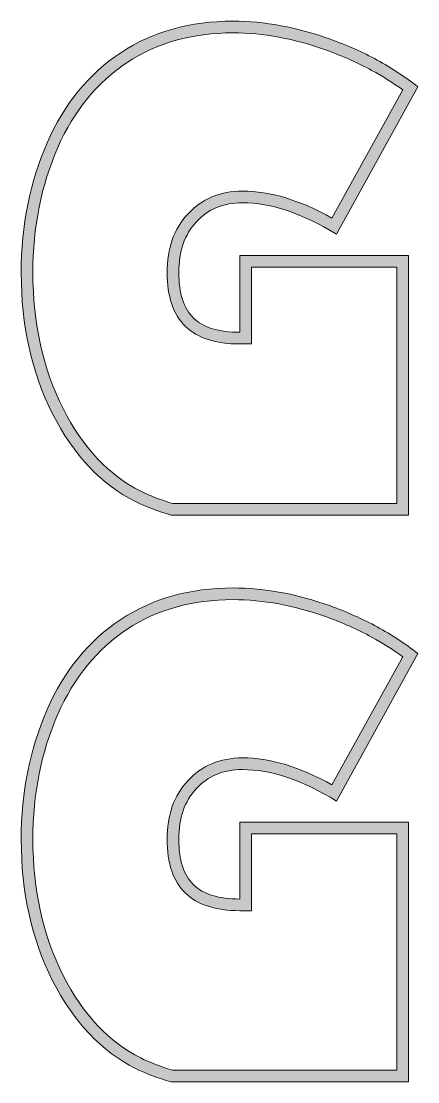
# Model space of a CAD drawing. Header units: millimetres. Extents: x 16 to 686, y -297 to -25.
# Drawn here: x 15.9 to 117.9, y -297.5 to -24.7 of the extents above; entities that cross this region are included whole.
import ezdxf

# ---------------------------------------------------------------- set-up
doc = ezdxf.new("R2010")
doc.units = ezdxf.units.MM
doc.header["$MEASUREMENT"] = 0
doc.layers.add('Layer 12', color=7, linetype='Continuous')
doc.layers.add('Layer 6', color=7, linetype='Continuous')

msp = doc.modelspace()

# ---------------------------------------------------------------- hatches: boundary and pattern name
at = {"layer": 'Layer 12'}
h = msp.add_hatch(color=2, dxfattribs=at)
h.dxf.hatch_style = 2
edge = h.paths.add_edge_path()
edge.add_spline(control_points=[(70.37, -24.71), (59.31, -24.71), (49.7, -27.41), (41.51, -32.81), (33.29, -38.21), (26.97, -45.93), (22.56, -55.95), (18.1, -66.09), (15.88, -77.22), (15.88, -89.34), (15.88, -102.95), (18.57, -115.08), (23.97, -125.71), (29.46, -136.4), (36.57, -143.92), (45.31, -148.27), (48.06, -149.64), (51.09, -150.77), (54.34, -151.71), (54.34, -151.71), (115.54, -151.71), (115.54, -151.71), (115.54, -151.71), (115.54, -84.96), (115.54, -84.96), (115.54, -84.96), (72.1, -84.96), (72.1, -84.96), (72.1, -84.96), (72.1, -104.72), (72.1, -104.72), (66.7, -104.72), (62.74, -103.49), (60.21, -101.04), (57.68, -98.59), (56.42, -94.69), (56.42, -89.34), (56.42, -83.89), (57.92, -79.56), (60.92, -76.37), (63.92, -73.06), (67.88, -71.41), (72.81, -71.41), (80.17, -71.41), (88.23, -74.11), (96.97, -79.51), (96.97, -79.51), (117.92, -41.57), (117.92, -41.57), (114.7, -39.04), (111.22, -36.75), (107.47, -34.71), (103.73, -32.67), (99.71, -30.88), (95.43, -29.34), (86.82, -26.26), (78.46, -24.71), (70.37, -24.71), (70.37, -24.71), (70.37, -24.71), (70.37, -24.71)], knot_values=[0, 0, 0, 0, 1, 1, 1, 2, 2, 2, 3, 3, 3, 4, 4, 4, 5, 5, 5, 6, 6, 6, 7, 7, 7, 8, 8, 8, 9, 9, 9, 10, 10, 10, 11, 11, 11, 12, 12, 12, 13, 13, 13, 14, 14, 14, 15, 15, 15, 16, 16, 16, 17, 17, 17, 18, 18, 18, 19, 19, 19, 20, 20, 20, 20], degree=3, periodic=1)
edge = h.paths.add_edge_path()
edge.add_spline(control_points=[(70.37, -27.71), (78.08, -27.71), (86.17, -29.21), (94.41, -32.16), (98.52, -33.64), (102.44, -35.39), (106.04, -37.35), (108.85, -38.88), (111.53, -40.57), (114.04, -42.39), (114.04, -42.39), (95.83, -75.35), (95.83, -75.35), (87.66, -70.74), (79.92, -68.41), (72.81, -68.41), (67.03, -68.41), (62.29, -70.4), (58.71, -74.33), (55.2, -78.09), (53.42, -83.14), (53.42, -89.34), (53.42, -95.51), (55, -100.17), (58.12, -103.19), (61.22, -106.19), (65.92, -107.72), (72.1, -107.72), (72.1, -107.72), (75.1, -107.72), (75.1, -107.72), (75.1, -107.72), (75.1, -104.72), (75.1, -104.72), (75.1, -104.72), (75.1, -87.96), (75.1, -87.96), (75.1, -87.96), (112.54, -87.96), (112.54, -87.96), (112.54, -87.96), (112.54, -148.71), (112.54, -148.71), (112.54, -148.71), (54.77, -148.71), (54.77, -148.71), (51.73, -147.81), (49, -146.76), (46.64, -145.59), (38.53, -141.55), (31.8, -134.4), (26.65, -124.35), (21.49, -114.19), (18.88, -102.42), (18.88, -89.34), (18.88, -77.7), (21.04, -66.87), (25.3, -57.16), (29.46, -47.72), (35.47, -40.37), (43.17, -35.32), (50.81, -30.27), (59.96, -27.71), (70.37, -27.71)], knot_values=[0, 0, 0, 0, 0.352778, 0.352778, 0.352778, 0.705556, 0.705556, 0.705556, 1.058333, 1.058333, 1.058333, 1.411111, 1.411111, 1.411111, 1.763889, 1.763889, 1.763889, 2.116667, 2.116667, 2.116667, 2.469444, 2.469444, 2.469444, 2.822222, 2.822222, 2.822222, 3.175, 3.175, 3.175, 3.527778, 3.527778, 3.527778, 3.880556, 3.880556, 3.880556, 4.233333, 4.233333, 4.233333, 4.586111, 4.586111, 4.586111, 4.938889, 4.938889, 4.938889, 5.291667, 5.291667, 5.291667, 5.644444, 5.644444, 5.644444, 5.997222, 5.997222, 5.997222, 6.35, 6.35, 6.35, 6.702778, 6.702778, 6.702778, 7.055556, 7.055556, 7.055556, 7.408333, 7.408333, 7.408333, 7.408333], degree=3, periodic=0)
edge.add_line((70.37, -27.71), (70.37, -27.71))
at = {"layer": 'Layer 6'}
h = msp.add_hatch(color=2, dxfattribs=at)
h.dxf.hatch_style = 2
edge = h.paths.add_edge_path()
edge.add_spline(control_points=[(70.37, -170.47), (59.31, -170.47), (49.7, -173.17), (41.51, -178.57), (33.29, -183.97), (26.97, -191.68), (22.56, -201.71), (18.1, -211.85), (15.88, -222.98), (15.88, -235.1), (15.88, -248.71), (18.57, -260.83), (23.97, -271.47), (29.46, -282.16), (36.57, -289.68), (45.31, -294.03), (48.06, -295.4), (51.09, -296.53), (54.34, -297.47), (54.34, -297.47), (115.54, -297.47), (115.54, -297.47), (115.54, -297.47), (115.54, -230.72), (115.54, -230.72), (115.54, -230.72), (72.1, -230.72), (72.1, -230.72), (72.1, -230.72), (72.1, -250.47), (72.1, -250.47), (66.7, -250.47), (62.74, -249.25), (60.21, -246.8), (57.68, -244.35), (56.42, -240.45), (56.42, -235.1), (56.42, -229.65), (57.92, -225.32), (60.92, -222.13), (63.92, -218.82), (67.88, -217.17), (72.81, -217.17), (80.17, -217.17), (88.23, -219.87), (96.97, -225.27), (96.97, -225.27), (117.92, -187.33), (117.92, -187.33), (114.7, -184.8), (111.22, -182.51), (107.47, -180.47), (103.73, -178.43), (99.71, -176.64), (95.43, -175.1), (86.82, -172.01), (78.46, -170.47), (70.37, -170.47), (70.37, -170.47), (70.37, -170.47), (70.37, -170.47)], knot_values=[0, 0, 0, 0, 1, 1, 1, 2, 2, 2, 3, 3, 3, 4, 4, 4, 5, 5, 5, 6, 6, 6, 7, 7, 7, 8, 8, 8, 9, 9, 9, 10, 10, 10, 11, 11, 11, 12, 12, 12, 13, 13, 13, 14, 14, 14, 15, 15, 15, 16, 16, 16, 17, 17, 17, 18, 18, 18, 19, 19, 19, 20, 20, 20, 20], degree=3, periodic=1)
edge = h.paths.add_edge_path()
edge.add_spline(control_points=[(70.37, -173.47), (78.08, -173.47), (86.17, -174.97), (94.41, -177.92), (98.52, -179.4), (102.44, -181.15), (106.04, -183.11), (108.85, -184.64), (111.53, -186.33), (114.04, -188.15), (114.04, -188.15), (95.83, -221.11), (95.83, -221.11), (87.66, -216.5), (79.92, -214.17), (72.81, -214.17), (67.03, -214.17), (62.29, -216.16), (58.71, -220.09), (55.2, -223.84), (53.42, -228.89), (53.42, -235.1), (53.42, -241.27), (55, -245.93), (58.12, -248.95), (61.22, -251.95), (65.92, -253.47), (72.1, -253.47), (72.1, -253.47), (75.1, -253.47), (75.1, -253.47), (75.1, -253.47), (75.1, -250.47), (75.1, -250.47), (75.1, -250.47), (75.1, -233.72), (75.1, -233.72), (75.1, -233.72), (112.54, -233.72), (112.54, -233.72), (112.54, -233.72), (112.54, -294.47), (112.54, -294.47), (112.54, -294.47), (54.77, -294.47), (54.77, -294.47), (51.73, -293.57), (49, -292.52), (46.64, -291.35), (38.53, -287.31), (31.8, -280.16), (26.65, -270.11), (21.49, -259.95), (18.88, -248.17), (18.88, -235.1), (18.88, -223.45), (21.04, -212.63), (25.3, -202.92), (29.46, -193.48), (35.47, -186.13), (43.17, -181.07), (50.81, -176.03), (59.96, -173.47), (70.37, -173.47)], knot_values=[0, 0, 0, 0, 0.352778, 0.352778, 0.352778, 0.705556, 0.705556, 0.705556, 1.058333, 1.058333, 1.058333, 1.411111, 1.411111, 1.411111, 1.763889, 1.763889, 1.763889, 2.116667, 2.116667, 2.116667, 2.469444, 2.469444, 2.469444, 2.822222, 2.822222, 2.822222, 3.175, 3.175, 3.175, 3.527778, 3.527778, 3.527778, 3.880556, 3.880556, 3.880556, 4.233333, 4.233333, 4.233333, 4.586111, 4.586111, 4.586111, 4.938889, 4.938889, 4.938889, 5.291667, 5.291667, 5.291667, 5.644444, 5.644444, 5.644444, 5.997222, 5.997222, 5.997222, 6.35, 6.35, 6.35, 6.702778, 6.702778, 6.702778, 7.055556, 7.055556, 7.055556, 7.408333, 7.408333, 7.408333, 7.408333], degree=3, periodic=0)
edge.add_line((70.37, -173.47), (70.37, -173.47))

# ---------------------------------------------------------------- linework, layer by layer
at = {"layer": 'Layer 12', "lineweight": 0}
for points, knots in [([(70.37, -24.71), (59.31, -24.71), (49.7, -27.41), (41.51, -32.81), (33.29, -38.21), (26.97, -45.93), (22.56, -55.95), (18.1, -66.09), (15.88, -77.22), (15.88, -89.34), (15.88, -102.95), (18.57, -115.08), (23.97, -125.71), (29.46, -136.4), (36.57, -143.92), (45.31, -148.27), (48.06, -149.64), (51.09, -150.77), (54.34, -151.71), (54.34, -151.71), (115.54, -151.71), (115.54, -151.71), (115.54, -151.71), (115.54, -84.96), (115.54, -84.96), (115.54, -84.96), (72.1, -84.96), (72.1, -84.96), (72.1, -84.96), (72.1, -104.72), (72.1, -104.72), (66.7, -104.72), (62.74, -103.49), (60.21, -101.04), (57.68, -98.59), (56.42, -94.69), (56.42, -89.34), (56.42, -83.89), (57.92, -79.56), (60.92, -76.37), (63.92, -73.06), (67.88, -71.41), (72.81, -71.41), (80.17, -71.41), (88.23, -74.11), (96.97, -79.51), (96.97, -79.51), (117.92, -41.57), (117.92, -41.57), (114.7, -39.04), (111.22, -36.75), (107.47, -34.71), (103.73, -32.67), (99.71, -30.88), (95.43, -29.34), (86.82, -26.26), (78.46, -24.71), (70.37, -24.71), (70.37, -24.71), (70.37, -24.71), (70.37, -24.71)], [0, 0, 0, 0, 1, 1, 1, 2, 2, 2, 3, 3, 3, 4, 4, 4, 5, 5, 5, 6, 6, 6, 7, 7, 7, 8, 8, 8, 9, 9, 9, 10, 10, 10, 11, 11, 11, 12, 12, 12, 13, 13, 13, 14, 14, 14, 15, 15, 15, 16, 16, 16, 17, 17, 17, 18, 18, 18, 19, 19, 19, 20, 20, 20, 20]), ([(70.37, -27.71), (78.08, -27.71), (86.17, -29.21), (94.41, -32.16), (98.52, -33.64), (102.44, -35.39), (106.04, -37.35), (108.85, -38.88), (111.53, -40.57), (114.04, -42.39), (114.04, -42.39), (95.83, -75.35), (95.83, -75.35), (87.66, -70.74), (79.92, -68.41), (72.81, -68.41), (67.03, -68.41), (62.29, -70.4), (58.71, -74.33), (55.2, -78.09), (53.42, -83.14), (53.42, -89.34), (53.42, -95.51), (55, -100.17), (58.12, -103.19), (61.22, -106.19), (65.92, -107.72), (72.1, -107.72), (72.1, -107.72), (75.1, -107.72), (75.1, -107.72), (75.1, -107.72), (75.1, -104.72), (75.1, -104.72), (75.1, -104.72), (75.1, -87.96), (75.1, -87.96), (75.1, -87.96), (112.54, -87.96), (112.54, -87.96), (112.54, -87.96), (112.54, -148.71), (112.54, -148.71), (112.54, -148.71), (54.77, -148.71), (54.77, -148.71), (51.73, -147.81), (49, -146.76), (46.64, -145.59), (38.53, -141.55), (31.8, -134.4), (26.65, -124.35), (21.49, -114.19), (18.88, -102.42), (18.88, -89.34), (18.88, -77.7), (21.04, -66.87), (25.3, -57.16), (29.46, -47.72), (35.47, -40.37), (43.17, -35.32), (50.81, -30.27), (59.96, -27.71), (70.37, -27.71)], [0, 0, 0, 0, 1, 1, 1, 2, 2, 2, 3, 3, 3, 4, 4, 4, 5, 5, 5, 6, 6, 6, 7, 7, 7, 8, 8, 8, 9, 9, 9, 10, 10, 10, 11, 11, 11, 12, 12, 12, 13, 13, 13, 14, 14, 14, 15, 15, 15, 16, 16, 16, 17, 17, 17, 18, 18, 18, 19, 19, 19, 20, 20, 20, 21, 21, 21, 21])]:
    msp.add_open_spline(points, degree=3, knots=knots, dxfattribs=at)
at = {"layer": 'Layer 6', "lineweight": 0}
for points, knots in [([(70.37, -170.47), (59.31, -170.47), (49.7, -173.17), (41.51, -178.57), (33.29, -183.97), (26.97, -191.68), (22.56, -201.71), (18.1, -211.85), (15.88, -222.98), (15.88, -235.1), (15.88, -248.71), (18.57, -260.83), (23.97, -271.47), (29.46, -282.16), (36.57, -289.68), (45.31, -294.03), (48.06, -295.4), (51.09, -296.53), (54.34, -297.47), (54.34, -297.47), (115.54, -297.47), (115.54, -297.47), (115.54, -297.47), (115.54, -230.72), (115.54, -230.72), (115.54, -230.72), (72.1, -230.72), (72.1, -230.72), (72.1, -230.72), (72.1, -250.47), (72.1, -250.47), (66.7, -250.47), (62.74, -249.25), (60.21, -246.8), (57.68, -244.35), (56.42, -240.45), (56.42, -235.1), (56.42, -229.65), (57.92, -225.32), (60.92, -222.13), (63.92, -218.82), (67.88, -217.17), (72.81, -217.17), (80.17, -217.17), (88.23, -219.87), (96.97, -225.27), (96.97, -225.27), (117.92, -187.33), (117.92, -187.33), (114.7, -184.8), (111.22, -182.51), (107.47, -180.47), (103.73, -178.43), (99.71, -176.64), (95.43, -175.1), (86.82, -172.01), (78.46, -170.47), (70.37, -170.47), (70.37, -170.47), (70.37, -170.47), (70.37, -170.47)], [0, 0, 0, 0, 1, 1, 1, 2, 2, 2, 3, 3, 3, 4, 4, 4, 5, 5, 5, 6, 6, 6, 7, 7, 7, 8, 8, 8, 9, 9, 9, 10, 10, 10, 11, 11, 11, 12, 12, 12, 13, 13, 13, 14, 14, 14, 15, 15, 15, 16, 16, 16, 17, 17, 17, 18, 18, 18, 19, 19, 19, 20, 20, 20, 20]), ([(70.37, -173.47), (78.08, -173.47), (86.17, -174.97), (94.41, -177.92), (98.52, -179.4), (102.44, -181.15), (106.04, -183.11), (108.85, -184.64), (111.53, -186.33), (114.04, -188.15), (114.04, -188.15), (95.83, -221.11), (95.83, -221.11), (87.66, -216.5), (79.92, -214.17), (72.81, -214.17), (67.03, -214.17), (62.29, -216.16), (58.71, -220.09), (55.2, -223.84), (53.42, -228.89), (53.42, -235.1), (53.42, -241.27), (55, -245.93), (58.12, -248.95), (61.22, -251.95), (65.92, -253.47), (72.1, -253.47), (72.1, -253.47), (75.1, -253.47), (75.1, -253.47), (75.1, -253.47), (75.1, -250.47), (75.1, -250.47), (75.1, -250.47), (75.1, -233.72), (75.1, -233.72), (75.1, -233.72), (112.54, -233.72), (112.54, -233.72), (112.54, -233.72), (112.54, -294.47), (112.54, -294.47), (112.54, -294.47), (54.77, -294.47), (54.77, -294.47), (51.73, -293.57), (49, -292.52), (46.64, -291.35), (38.53, -287.31), (31.8, -280.16), (26.65, -270.11), (21.49, -259.95), (18.88, -248.17), (18.88, -235.1), (18.88, -223.45), (21.04, -212.63), (25.3, -202.92), (29.46, -193.48), (35.47, -186.13), (43.17, -181.07), (50.81, -176.03), (59.96, -173.47), (70.37, -173.47)], [0, 0, 0, 0, 1, 1, 1, 2, 2, 2, 3, 3, 3, 4, 4, 4, 5, 5, 5, 6, 6, 6, 7, 7, 7, 8, 8, 8, 9, 9, 9, 10, 10, 10, 11, 11, 11, 12, 12, 12, 13, 13, 13, 14, 14, 14, 15, 15, 15, 16, 16, 16, 17, 17, 17, 18, 18, 18, 19, 19, 19, 20, 20, 20, 21, 21, 21, 21])]:
    msp.add_open_spline(points, degree=3, knots=knots, dxfattribs=at)

doc.saveas('drawing.dxf')
